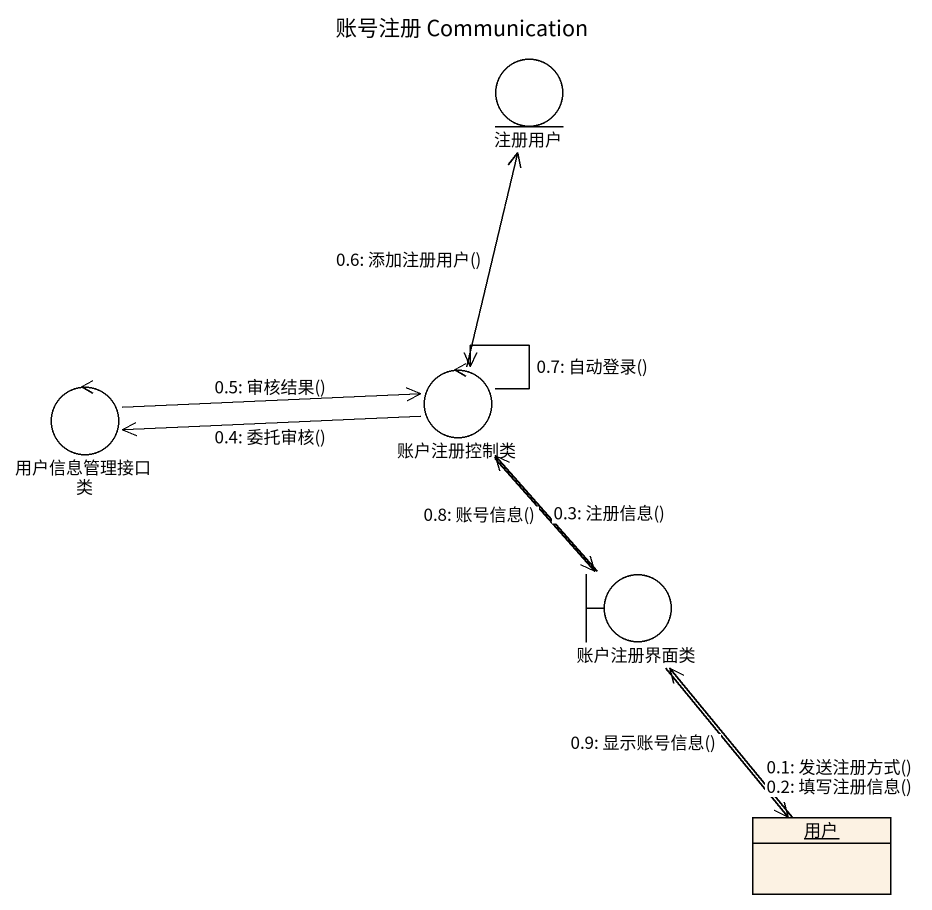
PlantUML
@startuml
title 账号注册 Communication
allowmixing
hide circle
hide empty members
entity 注册用户
control 用户信息管理接口类
control 账户注册控制类
boundary 账户注册界面类
object 用户
用户 -up-> 账户注册界面类 : 0.1: 发送注册方式()\n0.2: 填写注册信息()
账户注册界面类 -up-> 账户注册控制类 : 0.3: 注册信息()
账户注册控制类 -left-> 用户信息管理接口类 : 0.4: 委托审核()
用户信息管理接口类 -right-> 账户注册控制类 : 0.5: 审核结果()
账户注册控制类 -up-> 注册用户 : 0.6: 添加注册用户()
账户注册控制类 --> 账户注册控制类 : 0.7: 自动登录()
账户注册控制类 --> 账户注册界面类 : 0.8: 账号信息()
账户注册界面类 --> 用户 : 0.9: 显示账号信息()
@enduml
